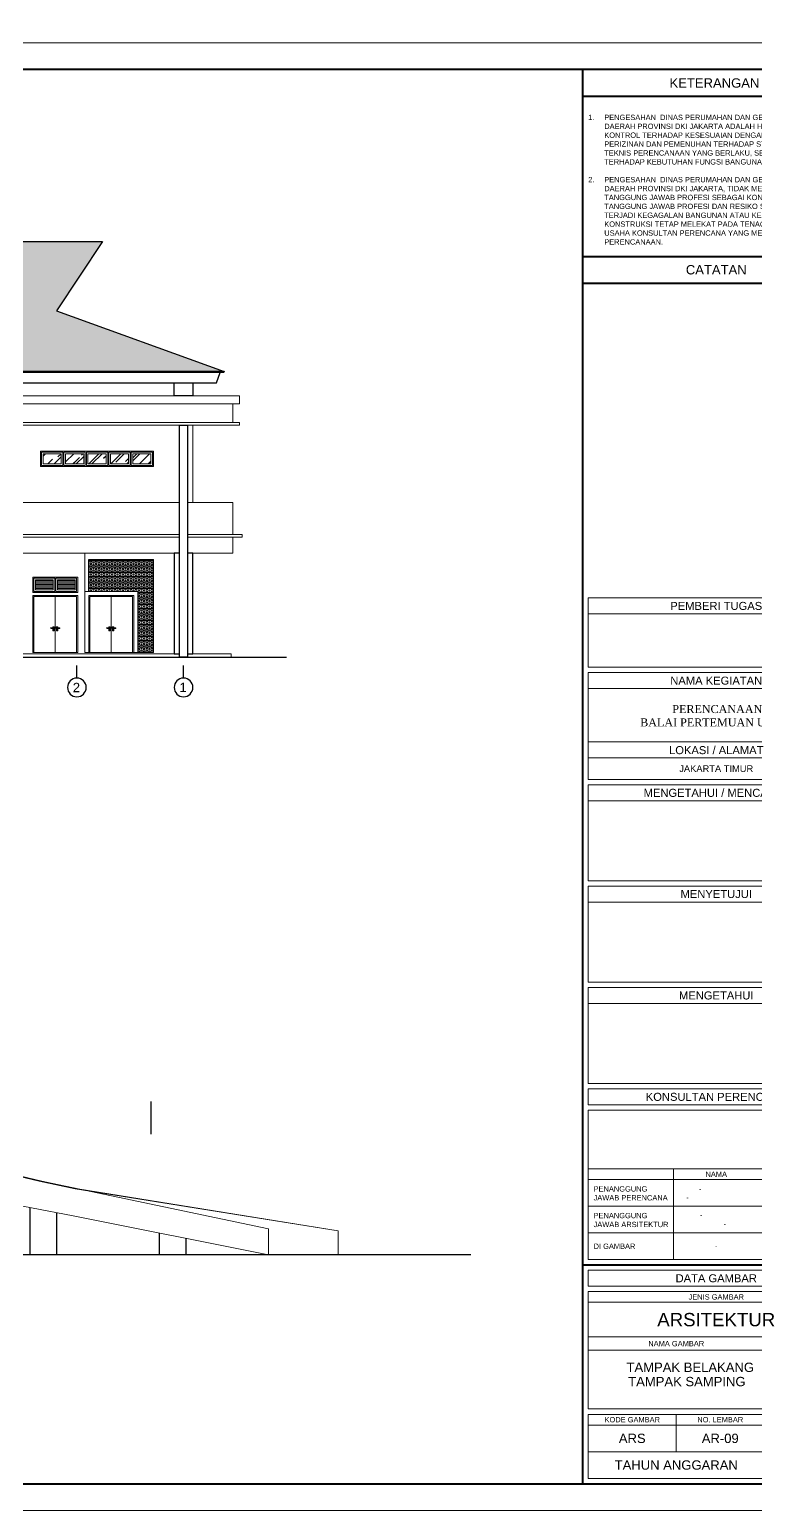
# Model space of a CAD drawing. Header units: inches. Extents: x 249 to 1192, y -18 to 440.
# Drawn here: x 637.5 to 664.7, y 170.5 to 226 of the extents above; entities that cross this region are included whole.
import ezdxf
from ezdxf.enums import TextEntityAlignment as Align

# ---------------------------------------------------------------- set-up
doc = ezdxf.new("R2010")
doc.units = ezdxf.units.IN
doc.header["$MEASUREMENT"] = 0
for name, color, linetype, lineweight in [('ARSIR GENTING', 32, 'Continuous', 5), ('BALOK', 3, 'Continuous', 20), ('DINDING', 6, 'Continuous', 0), ('GRS KOP', 1, 'Continuous', 40), ('KACA', 141, 'Continuous', 30), ('KOP', 7, 'Continuous', 20), ('KUSEN', 16, 'Continuous', 15), ('LANTAI', 135, 'Continuous', 9), ('TEXT (KETERANGAN)', 7, 'Continuous', 25)]:
    doc.layers.add(name, color=color, linetype=linetype, lineweight=lineweight)
for name, color, linetype in [('ATAP', 123, 'Continuous'), ('GROUND', 36, 'Continuous'), ('KOLOM', 5, 'Continuous')]:
    doc.layers.add(name, color=color, linetype=linetype)
doc.styles.add('R', font='romantic.ttf')
doc.styles.add('S', font='SIMPLEX', dxfattribs={"width": 1.1})
doc.styles.get("Standard").update_dxf_attribs({"font": 'arial.ttf'})
pattern_1 = [(45, (688.12465, 308.2357), (0.424264, 1.1313708), [7.5, -1, 2.5, -0.5]), (45, (688.4181, 308.8827), (-0.8237794, 0.1166726), [1.5, -0.165, 3, -0.375]), (45, (688.0009, 308.713), (1.6015969, 2.0753584), [4, -0.7, 2, -0.5])]

# ---------------------------------------------------------------- blocks, each defined once
blk = doc.blocks.new('KOP-ARS')
at = {"layer": 'GRS KOP'}
for p, q in [((83, 54), (1, 54)), ((73, 1), (73, 54)), ((73, 53), (83, 53)), ((73, 47), (83, 47)), ((73, 46), (83, 46)), ((73, 9.2), (83, 9.2)), ((1, 1), (83, 1))]:
    blk.add_line(p, q, dxfattribs=at)
at = {"layer": 'KOP'}
for p, q in [((73.2, 31.6), (73.2, 34.2)), ((82.8, 34.2), (73.2, 34.2)), ((82.8, 33.6), (73.2, 33.6)), ((82.8, 31.6), (73.2, 31.6)), ((73.2, 27.4), (73.2, 31.4)), ((82.8, 31.4), (73.2, 31.4)), ((82.8, 30.8), (73.2, 30.8)), ((82.8, 28.8), (73.2, 28.8)), ((82.8, 28.2), (73.2, 28.2)), ((82.8, 27.4), (73.2, 27.4)), ((73.2, 23.6), (73.2, 27.2)), ((82.8, 27.2), (73.2, 27.2)), ((82.8, 26.6), (73.2, 26.6)), ((82.8, 23.6), (73.2, 23.6)), ((73.2, 19.8), (73.2, 23.4)), ((82.8, 23.4), (73.2, 23.4)), ((82.8, 22.8), (73.2, 22.8)), ((82.8, 19.8), (73.2, 19.8)), ((73.2, 16), (73.2, 19.6)), ((82.8, 19.6), (73.2, 19.6)), ((82.8, 19), (73.2, 19)), ((82.8, 16), (73.2, 16)), ((73.2, 9.4), (73.2, 15)), ((82.8, 15), (73.2, 15)), ((82.8, 12.8), (73.2, 12.8)), ((76.4, 9.4), (76.4, 12.8)), ((82.8, 12.4), (73.2, 12.4)), ((73.2, 12.4), (73.2, 11.4)), ((82.8, 11.4), (73.2, 11.4)), ((82.8, 10.4), (73.2, 10.4)), ((82.8, 9.4), (73.2, 9.4)), ((73.2, 7.8), (82.8, 7.8)), ((73.2, 6.5), (82.8, 6.5)), ((73.2, 6), (82.8, 6)), ((76.5, 2.2), (76.5, 3.6)), ((73.2, 3.2), (82.8, 3.2)), ((73.2, 2.2), (82.8, 2.2))]:
    blk.add_line(p, q, dxfattribs=at)
for points in [[(0, 0), (84, 0), (84, 55), (0, 55)], [(73.2, 15.2), (82.8, 15.2), (82.8, 15.8), (73.2, 15.8)], [(73.2, 8.4), (82.8, 8.4), (82.8, 9), (73.2, 9)], [(73.2, 3.8), (82.8, 3.8), (82.8, 8.2), (73.2, 8.2)], [(73.2, 1.2), (82.8, 1.2), (82.8, 3.6), (73.2, 3.6)]]:
    blk.add_lwpolyline(points, close=True, dxfattribs=at)
blk.add_text('-', height=0.18).set_placement((76.884, 11.64))
for s, height, p in [('KETERANGAN ', 0.35, (78, 53.5)), ('CATATAN', 0.35, (78, 46.5)), ('PEMBERI TUGAS', 0.3, (78, 33.9)), ('NAMA KEGIATAN', 0.3, (78, 31.1)), ('LOKASI / ALAMAT', 0.3, (78, 28.5)), ('JAKARTA TIMUR', 0.25, (78, 27.8)), ('MENGETAHUI / MENCATAT', 0.3, (78, 26.9)), ('MENYETUJUI', 0.3, (78, 23.1)), ('MENGETAHUI', 0.3, (78, 19.3)), ('KONSULTAN PERENCANA', 0.3, (78, 15.5)), ('NAMA', 0.2, (78, 12.6)), ('DATA GAMBAR', 0.3, (78, 8.7)), ('JENIS GAMBAR', 0.2, (78, 8)), ('ARSITEKTUR', 0.5, (78, 7.15)), ('NAMA GAMBAR', 0.2, (76.5, 6.25)), ('KODE GAMBAR', 0.2, (74.85, 3.4)), ('NO. LEMBAR', 0.2, (78.15, 3.4)), ('ARS', 0.35, (74.85, 2.7)), ('TAHUN ANGGARAN', 0.35, (76.5, 1.7))]:
    blk.add_text(s, height=height, dxfattribs=at).set_placement(p, align=Align.MIDDLE)
blk.add_text('-', height=0.187, dxfattribs=at).set_placement((78.323, 10.65), align=Align.CENTER)
for s, insert, char_height, width, attachment_point in [('\\pi-0.6,l0.6,t0.6;1.^IPENGESAHAN  DINAS PERUMAHAN DAN GEDUNG PEMERINTAH DAERAH PROVINSI DKI JAKARTA ADALAH HANYA SEBATAS KONTROL TERHADAP KESESUAIAN DENGAN REGULASI PERIZINAN DAN PEMENUHAN TERHADAP STANDAR DAN KAIDAH TEKNIS PERENCANAAN YANG BERLAKU, SERTA PEMENUHAN TERHADAP KEBUTUHAN FUNGSI BANGUNAN.\\P\\P2.^IPENGESAHAN  DINAS PERUMAHAN DAN GEDUNG PEMERINTAH DAERAH PROVINSI DKI JAKARTA, TIDAK MEMINDAHKAN TANGGUNG JAWAB PROFESI SEBAGAI KONSULTAN PERENCANA. TANGGUNG JAWAB PROFESI DAN RESIKO SANKSI APABILA TERJADI KEGAGALAN BANGUNAN ATAU KEGAGALAN PEKERJAAN KONSTRUKSI TETAP MELEKAT PADA TENAGA AHLI DAN BADAN USAHA KONSULTAN PERENCANA YANG MEMBUAT PRODUK PERENCANAAN.', (73.2, 49.875), 0.2, 9.6, 4), ('-', (77.357, 12.13), 0.18, 2.5923, 1), ('-', (77.396, 11.157), 0.18, 3.89249, 1)]:
    blk.add_mtext(s, dxfattribs=dict(at, insert=insert, char_height=char_height, width=width, attachment_point=attachment_point))
at = {"layer": 'KOP', "insert": (73.529, 30.184), "char_height": 0.3, "attachment_point": 1, "style": 'R'}
blk.add_mtext_dynamic_manual_height_columns('\\pi2.8239;PERENCANAAN\\P\\pi1.6183;BALAI PERTEMUAN UMUM', width=8.94019, gutter_width=1.75, heights=[0], dxfattribs=at)
at = {"layer": 'KOP', "char_height": 0.2, "attachment_point": 1}
for s, insert in [('PENANGGUNG\\PJAWAB PERENCANA', (73.4, 12.15)), ('PENANGGUNG\\PJAWAB ARSITEKTUR', (73.4, 11.15)), ('DI GAMBAR', (73.4, 10))]:
    blk.add_mtext_dynamic_manual_height_columns(s, width=2.90143, gutter_width=1.75, heights=[0], dxfattribs=dict(at, insert=insert))
at = {"layer": 'KOP'}
for tag, height, p in [('SUKMA', 0.2, (78, 9.9)), ('1:100', 0.25, (81.3, 5.5)), ('1:100', 0.25, (81.3, 4.9)), ('1:100', 0.25, (81.3, 4.3)), ('AR-01', 0.35, (78.15, 2.7)), ('10', 0.35, (81.3, 2.7)), ('2012', 0.35, (81.3, 1.7))]:
    blk.add_attdef(tag, text='', height=height, dxfattribs=at).set_placement(p, align=Align.MIDDLE)
for p in [(73.7, 5.325), (73.7, 4.725), (73.7, 4.125)]:
    blk.add_attdef('-', p, '', height=0.35, dxfattribs=at)
blk = doc.blocks.new('NAV')
blk.add_circle((0, -0.4), 0.35)
at = {"style": 'S', "width": 0.75, "flags": 4}
blk.add_attdef('AV', text='', height=0.3, dxfattribs=at).set_placement((0, -0.4), align=Align.MIDDLE)
blk = doc.blocks.new('HANDEL')
at = {"elevation": -400}
blk.add_lwpolyline([(849.9, 209), (850, 212.5, 0.424007), (849.5, 213), (844.6, 213, 0.424007), (844.1, 212.5), (844.5, 199, 0.404487), (845.5, 198), (848.6, 198, 0.404487), (849.6, 199), (849.9, 207)], format="xyb", dxfattribs=at)
blk.add_lwpolyline([(847.8, 209.3), (846.3, 209.3), (846.3, 209), (847.8, 209)], close=True, dxfattribs=at)
for points in [[(846.6, 203), (846.6, 202.6)], [(846.6, 203), (847.4, 203)], [(846.6, 201.4), (846.6, 201)], [(846.6, 201), (847.4, 201)], [(846.9, 202.4), (847.1, 202.4)], [(846.9, 202.4), (846.9, 201.6)], [(846.9, 202), (847.1, 202)], [(846.9, 201.6), (847.1, 201.6)], [(847, 209), (857, 209)], [(847, 207), (857, 207)], [(847, 202.4), (847, 201.6)], [(847.1, 202.4), (847.1, 201.6)], [(847.4, 203), (847.4, 202.6)], [(847.4, 201.4), (847.4, 201)]]:
    blk.add_lwpolyline(points, dxfattribs=at)
for radius in [0.65, 0.55]:
    blk.add_circle((847, 202, -400), radius)
for centre, radius, start, end in [((847.1, 209.1, -400), 3, 356.9512, 313.9576), ((847.1, 209.1, -400), 2.5, 356.3406, 300.2513), ((847.1, 209.1, -400), 1.5, 353.8937, 227.3816), ((847, 208, -400), 1, 83.8945, 270), ((847, 202, -400), 0.75, 122.231, 237.769), ((847, 202, -400), 0.75, 302.231, 57.769), ((857, 208, -400), 1, 270, 90)]:
    blk.add_arc(centre, radius, start, end)
blk = doc.blocks.new('tampak belakang')
at = {"layer": 'ARSIR GENTING'}
h = blk.add_hatch(dxfattribs=at)
h.set_pattern_fill('AR-B88', color=256, scale=0.05, style=0)
h.set_pattern_definition([(0, (601.7156, 213.17164), (0, 0.4), []), (90, (601.7156, 213.17164), (-0.2, 0.4), [0.4, -0.4])])
h.paths.add_polyline_path([(601.716, 213.172), (608.001, 215.447), (606.287, 218.045), (640.196, 218.045), (638.482, 215.447), (644.768, 213.172)])
h = blk.add_hatch(dxfattribs=at)
h.set_pattern_fill('BOX', color=256, scale=0.2, angle=90, style=0)
h.set_pattern_definition([(180, (639.69154, 202.64044), (-2e-17, -0.2), []), (180, (639.69154, 202.69044), (-2e-17, -0.2), []), (90, (639.69154, 202.64044), (-0.2, 1e-17), [-0.05, 0.05]), (90, (639.64154, 202.64044), (-0.2, 1e-17), [-0.05, 0.05]), (90, (639.59154, 202.64044), (-0.2, 1e-17), [0.05, -0.05]), (90, (639.54154, 202.64044), (-0.2, 1e-17), [0.05, -0.05]), (180, (639.69154, 202.74044), (-2e-17, -0.2), [0.05, -0.05]), (180, (639.69154, 202.79044), (-2e-17, -0.2), [0.05, -0.05])])
h.paths.add_polyline_path([(642.117, 206.13), (639.692, 206.13), (639.692, 204.93), (641.372, 204.93), (641.522, 204.93), (641.522, 202.64), (642.117, 202.64)])
at = {"layer": 'KACA'}
h = blk.add_hatch(dxfattribs=at)
h.set_pattern_fill('AR-RROOF', color=256, scale=0.5, angle=45, style=0)
h.set_pattern_definition(pattern_1)
h.paths.add_polyline_path([(638.656, 210.09), (637.976, 210.09), (637.976, 209.71), (638.656, 209.71)])
h = blk.add_hatch(dxfattribs=at)
h.set_pattern_fill('AR-RROOF', color=256, scale=0.5, angle=45, style=0)
h.set_pattern_definition(pattern_1)
h.paths.add_polyline_path([(639.496, 210.09), (638.816, 210.09), (638.816, 209.71), (639.496, 209.71)])
h = blk.add_hatch(dxfattribs=at)
h.set_pattern_fill('AR-RROOF', color=256, scale=0.5, angle=45, style=0)
h.set_pattern_definition(pattern_1)
h.paths.add_polyline_path([(640.336, 210.09), (639.656, 210.09), (639.656, 209.71), (640.336, 209.71)])
h = blk.add_hatch(dxfattribs=at)
h.set_pattern_fill('AR-RROOF', color=256, scale=0.5, angle=45, style=0)
h.set_pattern_definition(pattern_1)
h.paths.add_polyline_path([(641.176, 210.09), (640.496, 210.09), (640.496, 209.71), (641.176, 209.71)])
h = blk.add_hatch(dxfattribs=at)
h.set_pattern_fill('AR-RROOF', color=256, scale=0.5, angle=45, style=0)
h.set_pattern_definition(pattern_1)
h.paths.add_polyline_path([(642.017, 210.09), (641.336, 210.09), (641.336, 209.71), (642.017, 209.71)])
at = {"layer": 'KUSEN'}
h = blk.add_hatch(dxfattribs=at)
h.set_pattern_fill('_USER', color=256, scale=0.05, style=0, pattern_type=0)
h.set_pattern_definition([(0, (637.69131, 204.99044), (0, 0.05), [])])
h.paths.add_polyline_path([(638.351, 205.37), (637.691, 205.37), (637.691, 204.99), (638.351, 204.99)])
h.paths.add_polyline_path([(638.511, 204.99), (639.171, 204.99), (639.171, 205.37), (638.511, 205.37)])
at = {"layer": 'ATAP'}
blk.add_lwpolyline([(601.716, 213.172), (608.001, 215.447), (606.287, 218.045), (640.196, 218.045), (638.482, 215.447), (644.768, 213.172)], close=True, dxfattribs=at)
for points in [[(601.716, 213.172), (644.768, 213.172), (644.757, 213.133), (601.727, 213.133), (601.716, 213.172)], [(601.867, 213.133), (602.007, 212.747), (644.466, 212.747), (644.476, 212.747), (644.617, 213.133), (601.867, 213.133)]]:
    blk.add_lwpolyline(points, dxfattribs=at)
at = {"layer": 'BALOK'}
for points in [[(645.342, 212.265), (634.816, 212.265), (634.816, 211.965), (635.066, 211.965), (645.092, 211.965), (645.342, 211.965)], [(645.092, 211.965), (635.066, 211.965), (635.066, 211.265), (645.092, 211.265)], [(645.342, 211.265), (634.816, 211.265), (634.816, 211.165), (645.342, 211.165)]]:
    blk.add_lwpolyline(points, close=True, dxfattribs=at)
at = {"layer": 'DINDING'}
for points in [[(643.592, 208.265), (643.592, 211.165), (602.892, 211.165), (602.892, 206.365), (635.091, 206.365)], [(643.092, 208.265), (635.391, 208.265)], [(635.391, 208.265), (643.092, 208.265)], [(645.092, 208.265), (643.392, 208.265)], [(643.392, 208.265), (645.092, 208.265), (645.092, 207.065)], [(635.391, 207.065), (640.129, 207.065), (643.092, 207.065)], [(643.392, 207.065), (645.442, 207.065), (645.442, 206.965), (643.392, 206.965)], [(643.092, 206.965), (640.129, 206.965), (635.391, 206.965)], [(645.092, 206.96), (645.092, 206.365), (643.392, 206.365)], [(643.092, 206.365), (635.391, 206.365)], [(639.542, 206.36), (639.542, 202.64)]]:
    blk.add_lwpolyline(points, dxfattribs=at)
for points in [[(642.117, 206.13), (639.692, 206.13), (639.692, 204.93), (641.372, 204.93), (641.522, 204.93), (641.522, 202.64), (642.117, 202.64)], [(639.542, 202.64), (641.522, 202.64), (641.522, 204.93), (639.542, 204.93)], [(639.692, 202.64), (641.372, 202.64), (641.372, 204.78), (639.692, 204.78)]]:
    blk.add_lwpolyline(points, close=True, dxfattribs=at)
at = {"layer": 'GROUND'}
blk.add_lwpolyline([(589.497, 202.47), (647.105, 202.47)], dxfattribs=at)
at = {"layer": 'KOLOM'}
for points in [[(642.892, 212.747), (643.592, 212.747), (643.592, 212.265), (642.892, 212.265)], [(643.092, 211.165), (643.392, 211.165), (643.392, 202.47), (643.092, 202.47)]]:
    blk.add_lwpolyline(points, close=True, dxfattribs=at)
for points in [[(639.692, 204.93), (639.692, 206.13), (642.117, 206.13)], [(643.092, 206.365), (642.892, 206.365), (642.892, 202.59), (643.092, 202.59)], [(643.392, 202.59), (643.592, 202.59), (643.592, 206.365), (643.392, 206.365)]]:
    blk.add_lwpolyline(points, dxfattribs=at)
at = {"layer": 'KUSEN'}
for points in [[(642.117, 209.61), (637.876, 209.61), (637.876, 210.19), (642.117, 210.19)], [(638.716, 210.15), (637.916, 210.15), (637.916, 209.65), (638.716, 209.65)], [(638.656, 210.09), (637.976, 210.09), (637.976, 209.71), (638.656, 209.71)], [(639.556, 210.15), (638.756, 210.15), (638.756, 209.65), (639.556, 209.65)], [(639.496, 210.09), (638.816, 210.09), (638.816, 209.71), (639.496, 209.71)], [(640.396, 210.15), (639.596, 210.15), (639.596, 209.65), (640.396, 209.65)], [(640.336, 210.09), (639.656, 210.09), (639.656, 209.71), (640.336, 209.71)], [(641.236, 210.15), (640.436, 210.15), (640.436, 209.65), (641.236, 209.65)], [(641.176, 210.09), (640.496, 210.09), (640.496, 209.71), (641.176, 209.71)], [(642.077, 210.15), (641.276, 210.15), (641.276, 209.65), (642.077, 209.65)], [(642.017, 210.09), (641.336, 210.09), (641.336, 209.71), (642.017, 209.71)], [(639.271, 204.89), (637.591, 204.89), (637.591, 205.47), (639.271, 205.47)], [(638.411, 204.93), (637.631, 204.93), (637.631, 205.43), (638.411, 205.43)], [(638.351, 204.99), (637.691, 204.99), (637.691, 205.37), (638.351, 205.37)], [(638.451, 205.43), (639.231, 205.43), (639.231, 204.93), (638.451, 204.93)], [(638.511, 205.37), (639.171, 205.37), (639.171, 204.99), (638.511, 204.99)], [(637.591, 204.78), (639.271, 204.78), (639.271, 202.64), (637.591, 202.64)], [(637.631, 204.741), (639.232, 204.741), (639.232, 202.64), (637.631, 202.64)], [(638.431, 204.741), (639.232, 204.741), (639.232, 202.64), (638.431, 202.64)], [(639.692, 204.78), (641.372, 204.78), (641.372, 202.64), (639.692, 202.64)], [(639.731, 204.741), (641.332, 204.741), (641.332, 202.64), (639.731, 202.64)], [(640.532, 202.64), (639.731, 202.64), (639.731, 204.74), (640.532, 204.74)], [(640.532, 204.741), (641.332, 204.741), (641.332, 202.64), (640.532, 202.64)]]:
    blk.add_lwpolyline(points, close=True, dxfattribs=at)
at = {"layer": 'LANTAI'}
for points in [[(635.091, 202.59), (592.592, 202.59), (592.592, 202.47), (645.022, 202.47), (645.022, 202.59), (643.392, 202.59)], [(643.092, 202.59), (635.391, 202.59)]]:
    blk.add_lwpolyline(points, dxfattribs=at)
at = {"layer": 'KUSEN', "yscale": 0.01, "zscale": 0.01}
for p, xscale in [((646.836, 201.476), -0.01), ((630.027, 201.476), 0.01), ((648.936, 201.476), -0.01), ((632.127, 201.476), 0.01)]:
    blk.add_blockref('HANDEL', p, dxfattribs=dict(at, xscale=xscale))
blk = doc.blocks.new('ampak samping')
at = {"layer": 'DINDING'}
for points in [[(629.88, 185.862), (629.88, 183.962), (630.222, 183.482), (630.948, 183.182), (632.747, 182.766), (635.966, 182.132), (639.108, 181.532), (646.433, 180.067)], [(649.035, 180.067), (649.035, 180.962), (639.171, 182.541), (637.822, 182.822), (637.036, 183.014), (636.577, 183.14), (636.365, 183.204), (635.873, 183.366), (635.027, 183.691), (634.621, 183.947), (634.355, 185.462)], [(649.035, 180.067), (649.035, 180.962), (639.271, 182.541), (637.922, 182.822), (637.136, 183.014), (636.677, 183.14), (636.465, 183.204), (635.973, 183.366), (635.127, 183.691), (634.721, 183.947), (634.455, 185.462)], [(630.948, 184.29), (646.433, 181.045)], [(646.433, 180.067), (646.433, 181.045)]]:
    blk.add_lwpolyline(points, dxfattribs=at)
at = {"layer": 'GROUND'}
blk.add_lwpolyline([(654.013, 180.067), (596.184, 180.067)], dxfattribs=at)
at = {"layer": 'KOLOM'}
for points in [[(637.495, 180.067), (637.495, 181.84)], [(638.495, 180.067), (638.495, 181.649)], [(642.341, 180.067), (642.341, 180.885)], [(643.341, 180.067), (643.341, 180.685)]]:
    blk.add_lwpolyline(points, dxfattribs=at)

msp = doc.modelspace()

# ---------------------------------------------------------------- hatches: boundary and pattern name
h = msp.add_hatch()
h.set_pattern_fill('_USER', color=256, scale=0.1, angle=90, style=0, pattern_type=0)
h.set_pattern_definition([(90, (642.03309, 184.59172), (-0.1, 6e-18), [])])
h.paths.add_polyline_path([(642.0331, 184.5917), (642.1331, 184.5917), (642.1331, 185.8172), (642.0331, 185.8172)])

# ---------------------------------------------------------------- linework, layer by layer
at = {"layer": 'TEXT (KETERANGAN)'}
for points in [[(639.2413, 201.6831), (639.2413, 202.1582)], [(643.2413, 201.6831), (643.2413, 202.1582)]]:
    msp.add_lwpolyline(points, dxfattribs=at)

# ---------------------------------------------------------------- block references
at = {"layer": 'BALOK'}
msp.add_blockref('tampak belakang', (0, 0), dxfattribs=at)
at = {"layer": 'DINDING'}
msp.add_blockref('ampak samping', (0, 0), dxfattribs=at)
at = {"layer": 'KOP'}
msp.add_blockref('KOP-ARS', (585.2179, 225.4885), dxfattribs=at)
ref = msp.add_blockref('KOP-ARS', (585.2179, 170.4885), dxfattribs=at)
ref.add_attrib('-', '-', dxfattribs={"height": 0.2}).set_placement((663.2179, 180.3885), align=Align.MIDDLE)
ref.add_attrib('-', 'TAMPAK SAMPING ', (659.9163, 175.1414), dxfattribs={"height": 0.35})
ref.add_attrib('-', '         TAMPAK BELAKANG', (658.6304, 175.6765), dxfattribs={"height": 0.35})
ref.add_attrib('AR-01', 'AR-09', dxfattribs={"height": 0.35}).set_placement((663.3679, 173.1885), align=Align.MIDDLE)
at = {"layer": 'TEXT (KETERANGAN)'}
ref = msp.add_blockref('NAV', (639.2413, 201.7331), dxfattribs=dict(at, xscale=-1))
ref.add_attrib('AV', '2', dxfattribs={"layer": '0', "height": 0.35, "flags": 4}).set_placement((639.2247, 201.3331), align=Align.MIDDLE)
ref = msp.add_blockref('NAV', (643.2413, 201.7331), dxfattribs=dict(at, xscale=-1))
ref.add_attrib('AV', '1', dxfattribs={"layer": '0', "height": 0.35, "flags": 4}).set_placement((643.2247, 201.3331), align=Align.MIDDLE)

doc.saveas('drawing.dxf')
